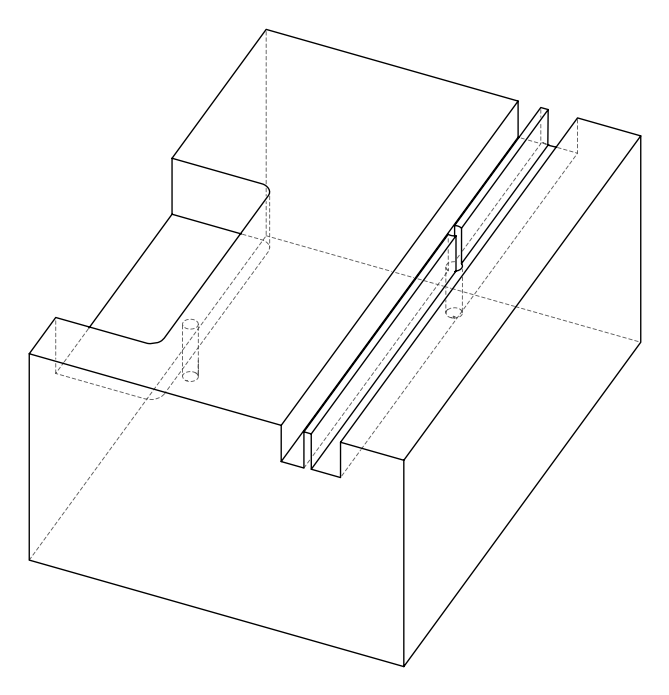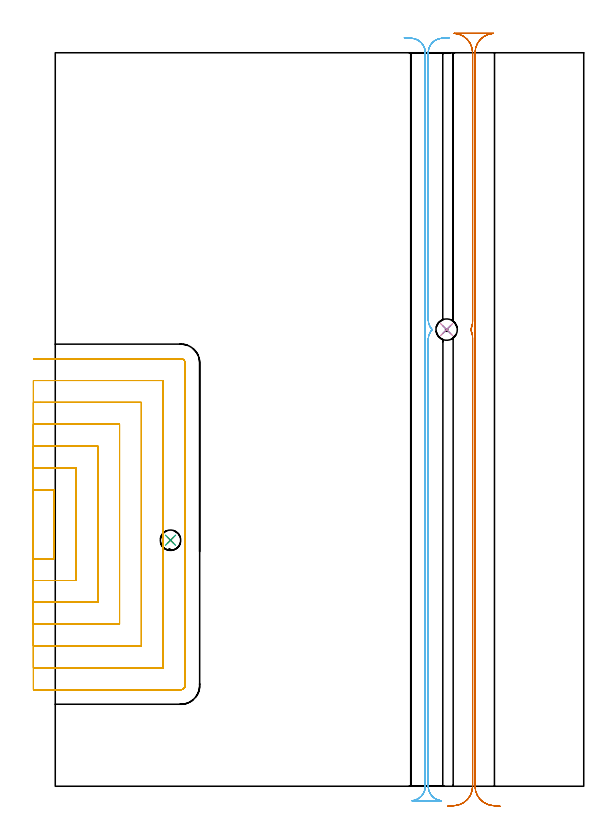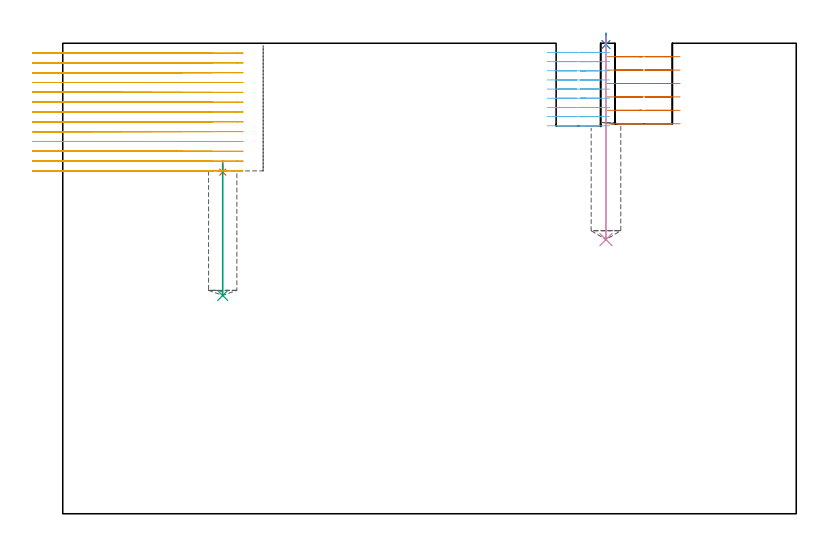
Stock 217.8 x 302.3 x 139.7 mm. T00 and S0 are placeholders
(PLAN: 7 operations, 4 tool changes, 75.4 min)
(1 SPOT_DRILL | STEP1POCKET | NXT0321_9005460120000 | 0.04 min | 4164 mm3)
(2 SPOT_DRILL_1 | STEP1POCKET_1 | NXT0321_9005460120000 | 0.03 min | 0 mm3)
(3 DRILL_BLIND_HOLE_INTO_CENTER | STEP1POCKET | NXT0301_055 | 0.17 min | 2020 mm3)
(4 DRILL_BLIND_HOLE_INTO_CENTER_1 | STEP1POCKET_1 | UGT0301_204 | 0.24 min | 3425 mm3)
(5 MILL_SLOT | SLOT_PARTIAL_RECTANGULAR | NXT0201_011 | Follow Part, ap 3, ae 75% | 54.79 min | 329537 mm3)
(6 MILL_RECTANGULAR_SLOT | SLOT_RECTANGULAR | NXT0201_011 | Follow Part, ap 3, ae 75% | 11.99 min | 97367 mm3)
(7 MILL_RECTANGULAR_SLOT_1 | SLOT_RECTANGULAR_1 | UGT0201_008 | Follow Part, ap 4, ae 75% | 8.19 min | 122633 mm3)
(TOOL NXT0321_9005460120000 | NC Spot Drill, 142deg, 12mm, Carbide, Uncoated | D12 PA142 FL30 Z2)
(TOOL NXT0301_055 | Carbide Drill 8.4mm [860.1-0840-042A1-MM 2214] | D8.4 PA140 FL61 Z2)
(TOOL UGT0301_204 | Twist Drill 8.8 mm | D8.8 PA118 FL80 Z2)
(TOOL NXT0201_011 | ENDMILL 12mm [2P460-1200-NA 1630] | D12 FL38 Z6)
(TOOL UGT0201_008 | End Mill 16 mm | D16 FL32 Z4)
(OP 1 SPOT_DRILL)
G17 G21 G94 G90
T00 M6
G54
G17 G0 G90 X47.5 Y101.4 S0 M3
G43 Z149.7 H0
G94 G81 G98 Z101.438 F250. R104.8
G80
M5
M2
(OP 2 SPOT_DRILL_1)
G17 G21 G94 G90
T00 M6
G54
G17 G0 G90 X161.3 Y188.2 S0 M3
G43 Z149.7 H0
G94 G81 G98 Z139.321 F250. R142.7
G80
M5
M2
(OP 3 DRILL_BLIND_HOLE_INTO_CENTER)
G17 G21 G94 G90
T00 M6
G54
G17 G0 G90 X47.5 Y101.4 S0 M3
G43 Z149.7 H1
G94 G81 G98 Z64.8 F250. R103.8
G80
M5
M2
(OP 4 DRILL_BLIND_HOLE_INTO_CENTER_1)
G17 G21 G94 G90
T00 M6
G54
G17 G0 G90 X161.3 Y188.2 S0 M3
G43 Z149.7 H0
G94 G81 G98 Z81.4 F250. R141.7
G80
M5
M2
(OP 5 MILL_SLOT)
G17 G21 G94 G90
T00 M6
G54
G17 G0 G90 X-9. Y93.8 S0 M3
G43 Z149.7 H1
Z136.785
G94 G1 X-6. F250.
X-0.5 F500.
Y122.2
X-6.
X-9. F250.
Y84.8
X-6.
X8.5 F500.
Y131.2
X-6.
X-9. F250.
Y75.8
X-6.
X17.5 F500.
Y140.2
X-6.
X-9. F250.
Y66.8
X-6.
X26.5 F500.
Y149.2
X-6.
X-9. F250.
Y57.8
X-6.
X35.5 F500.
Y158.2
X-6.
X-9. F250.
Y48.8
X-6.
X44.5 F500.
Y167.2
X-6.
X-9. F250.
Y39.8
X-6.
X51.8 F500.
G3 X53.5 Y41.5 R1.7
G1 Y174.5
G3 X51.8 Y176.2 R1.7
G1 X-6.
X-9. F250.
G0 Y93.8 Z133.869
G1 X-6.
X-0.5 F500.
Y122.2
X-6.
X-9. F250.
Y84.8
X-6.
X8.5 F500.
Y131.2
X-6.
X-9. F250.
Y75.8
X-6.
X17.5 F500.
Y140.2
X-6.
X-9. F250.
Y66.8
X-6.
X26.5 F500.
Y149.2
X-6.
X-9. F250.
Y57.8
X-6.
X35.5 F500.
Y158.2
X-6.
X-9. F250.
Y48.8
X-6.
X44.5 F500.
Y167.2
X-6.
X-9. F250.
Y39.8
X-6.
X51.8 F500.
G3 X53.5 Y41.5 R1.7
G1 Y174.5
G3 X51.8 Y176.2 R1.7
G1 X-6.
X-9. F250.
G0 Y93.8 Z130.954
G1 X-6.
X-0.5 F500.
Y122.2
X-6.
X-9. F250.
Y84.8
X-6.
X8.5 F500.
Y131.2
X-6.
X-9. F250.
Y75.8
X-6.
X17.5 F500.
Y140.2
X-6.
X-9. F250.
Y66.8
X-6.
X26.5 F500.
Y149.2
X-6.
X-9. F250.
Y57.8
X-6.
X35.5 F500.
Y158.2
X-6.
X-9. F250.
Y48.8
X-6.
X44.5 F500.
Y167.2
X-6.
X-9. F250.
Y39.8
X-6.
X51.8 F500.
G3 X53.5 Y41.5 R1.7
G1 Y174.5
G3 X51.8 Y176.2 R1.7
G1 X-6.
X-9. F250.
G0 Y93.8 Z128.038
G1 X-6.
X-0.5 F500.
Y122.2
X-6.
X-9. F250.
Y84.8
X-6.
X8.5 F500.
Y131.2
X-6.
X-9. F250.
Y75.8
X-6.
X17.5 F500.
Y140.2
X-6.
X-9. F250.
Y66.8
X-6.
X26.5 F500.
Y149.2
X-6.
X-9. F250.
Y57.8
X-6.
X35.5 F500.
Y158.2
X-6.
X-9. F250.
Y48.8
X-6.
X44.5 F500.
Y167.2
X-6.
X-9. F250.
Y39.8
X-6.
X51.8 F500.
G3 X53.5 Y41.5 R1.7
G1 Y174.5
G3 X51.8 Y176.2 R1.7
G1 X-6.
X-9. F250.
G0 Y93.8 Z125.123
G1 X-6.
X-0.5 F500.
Y122.2
X-6.
X-9. F250.
Y84.8
X-6.
X8.5 F500.
Y131.2
X-6.
X-9. F250.
Y75.8
X-6.
X17.5 F500.
Y140.2
X-6.
X-9. F250.
Y66.8
X-6.
X26.5 F500.
Y149.2
X-6.
X-9. F250.
Y57.8
X-6.
X35.5 F500.
Y158.2
X-6.
X-9. F250.
Y48.8
X-6.
X44.5 F500.
Y167.2
X-6.
X-9. F250.
Y39.8
X-6.
X51.8 F500.
G3 X53.5 Y41.5 R1.7
G1 Y174.5
G3 X51.8 Y176.2 R1.7
G1 X-6.
X-9. F250.
G0 Y93.8 Z122.208
G1 X-6.
X-0.5 F500.
Y122.2
X-6.
X-9. F250.
Y84.8
X-6.
X8.5 F500.
Y131.2
X-6.
X-9. F250.
Y75.8
X-6.
X17.5 F500.
Y140.2
X-6.
X-9. F250.
Y66.8
X-6.
X26.5 F500.
Y149.2
X-6.
X-9. F250.
Y57.8
X-6.
X35.5 F500.
Y158.2
X-6.
X-9. F250.
Y48.8
X-6.
X44.5 F500.
Y167.2
X-6.
X-9. F250.
Y39.8
X-6.
X51.8 F500.
G3 X53.5 Y41.5 R1.7
G1 Y174.5
G3 X51.8 Y176.2 R1.7
G1 X-6.
X-9. F250.
G0 Y93.8 Z119.292
G1 X-6.
X-0.5 F500.
Y122.2
X-6.
X-9. F250.
Y84.8
X-6.
X8.5 F500.
Y131.2
X-6.
X-9. F250.
Y75.8
X-6.
X17.5 F500.
Y140.2
X-6.
X-9. F250.
Y66.8
X-6.
X26.5 F500.
Y149.2
X-6.
X-9. F250.
Y57.8
X-6.
X35.5 F500.
Y158.2
X-6.
X-9. F250.
Y48.8
X-6.
X44.5 F500.
Y167.2
X-6.
X-9. F250.
Y39.8
X-6.
X51.8 F500.
G3 X53.5 Y41.5 R1.7
G1 Y174.5
G3 X51.8 Y176.2 R1.7
G1 X-6.
X-9. F250.
G0 Y93.8 Z116.377
G1 X-6.
X-0.5 F500.
Y122.2
X-6.
X-9. F250.
Y84.8
X-6.
X8.5 F500.
Y131.2
X-6.
X-9. F250.
Y75.8
X-6.
X17.5 F500.
Y140.2
X-6.
X-9. F250.
Y66.8
X-6.
X26.5 F500.
Y149.2
X-6.
X-9. F250.
Y57.8
X-6.
X35.5 F500.
Y158.2
X-6.
X-9. F250.
Y48.8
X-6.
X44.5 F500.
Y167.2
X-6.
X-9. F250.
Y39.8
X-6.
X51.8 F500.
G3 X53.5 Y41.5 R1.7
G1 Y174.5
G3 X51.8 Y176.2 R1.7
G1 X-6.
X-9. F250.
G0 Y93.8 Z113.462
G1 X-6.
X-0.5 F500.
Y122.2
X-6.
X-9. F250.
Y84.8
X-6.
X8.5 F500.
Y131.2
X-6.
X-9. F250.
Y75.8
X-6.
X17.5 F500.
Y140.2
X-6.
X-9. F250.
Y66.8
X-6.
X26.5 F500.
Y149.2
X-6.
X-9. F250.
Y57.8
X-6.
X35.5 F500.
Y158.2
X-6.
X-9. F250.
Y48.8
X-6.
X44.5 F500.
Y167.2
X-6.
X-9. F250.
Y39.8
X-6.
X51.8 F500.
G3 X53.5 Y41.5 R1.7
G1 Y174.5
G3 X51.8 Y176.2 R1.7
G1 X-6.
X-9. F250.
G0 Y93.8 Z110.546
G1 X-6.
X-0.5 F500.
Y122.2
X-6.
X-9. F250.
Y84.8
X-6.
X8.5 F500.
Y131.2
X-6.
X-9. F250.
Y75.8
X-6.
X17.5 F500.
Y140.2
X-6.
X-9. F250.
Y66.8
X-6.
X26.5 F500.
Y149.2
X-6.
X-9. F250.
Y57.8
X-6.
X35.5 F500.
Y158.2
X-6.
X-9. F250.
Y48.8
X-6.
X44.5 F500.
Y167.2
X-6.
X-9. F250.
Y39.8
X-6.
X51.8 F500.
G3 X53.5 Y41.5 R1.7
G1 Y174.5
G3 X51.8 Y176.2 R1.7
G1 X-6.
X-9. F250.
G0 Y93.8 Z107.631
G1 X-6.
X-0.5 F500.
Y122.2
X-6.
X-9. F250.
Y84.8
X-6.
X8.5 F500.
Y131.2
X-6.
X-9. F250.
Y75.8
X-6.
X17.5 F500.
Y140.2
X-6.
X-9. F250.
Y66.8
X-6.
X26.5 F500.
Y149.2
X-6.
X-9. F250.
Y57.8
X-6.
X35.5 F500.
Y158.2
X-6.
X-9. F250.
Y48.8
X-6.
X44.5 F500.
Y167.2
X-6.
X-9. F250.
Y39.8
X-6.
X51.8 F500.
G3 X53.5 Y41.5 R1.7
G1 Y174.5
G3 X51.8 Y176.2 R1.7
G1 X-6.
X-9. F250.
G0 Y93.8 Z104.715
G1 X-6.
X-0.5 F500.
Y122.2
X-6.
X-9. F250.
Y84.8
X-6.
X8.5 F500.
Y131.2
X-6.
X-9. F250.
Y75.8
X-6.
X17.5 F500.
Y140.2
X-6.
X-9. F250.
Y66.8
X-6.
X26.5 F500.
Y149.2
X-6.
X-9. F250.
Y57.8
X-6.
X35.5 F500.
Y158.2
X-6.
X-9. F250.
Y48.8
X-6.
X44.5 F500.
Y167.2
X-6.
X-9. F250.
Y39.8
X-6.
X51.8 F500.
G3 X53.5 Y41.5 R1.7
G1 Y174.5
G3 X51.8 Y176.2 R1.7
G1 X-6.
X-9. F250.
G0 Y93.8 Z101.8
G1 X-6.
X-0.5 F500.
Y122.2
X-6.
X-9. F250.
Y84.8
X-6.
X8.5 F500.
Y131.2
X-6.
X-9. F250.
Y75.8
X-6.
X17.5 F500.
Y140.2
X-6.
X-9. F250.
Y66.8
X-6.
X26.5 F500.
Y149.2
X-6.
X-9. F250.
Y57.8
X-6.
X35.5 F500.
Y158.2
X-6.
X-9. F250.
Y48.8
X-6.
X44.5 F500.
Y167.2
X-6.
X-9. F250.
Y39.8
X-6.
X51.8 F500.
G3 X53.5 Y41.5 R1.7
G1 Y174.5
G3 X51.8 Y176.2 R1.7
G1 X-6.
X-9. F250.
G0 Z149.7
M5
M2
(OP 6 MILL_RECTANGULAR_SLOT)
G17 G21 G94 G90
T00 M6
G54
G17 G0 G90 X143.851 Y308.463 S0 M3
G43 Z149.7 H1
Z136.978
G94 G1 X146.846 Y308.29 F250.
G2 X152.5 Y302.3 R6. F500.
G1 Y0.
G2 X147.099 Y-5.97 R6.
G1 Y-6.
X159.101
Y-5.97
G2 X153.7 Y0. R6.
G1 Y184.101
G2 X155.318 Y188.2 R6.
X153.7 Y192.299 R6.
G1 Y302.3
G2 X159.354 Y308.29 R6.
G1 X162.349 Y308.463 F250.
G0 X143.851 Z134.255
G1 X146.846 Y308.29
G2 X152.5 Y302.3 R6. F500.
G1 Y0.
G2 X147.099 Y-5.97 R6.
G1 Y-6.
X159.101
Y-5.97
G2 X153.7 Y0. R6.
G1 Y184.101
G2 X155.318 Y188.2 R6.
X153.7 Y192.299 R6.
G1 Y302.3
G2 X159.354 Y308.29 R6.
G1 X162.349 Y308.463 F250.
G0 X143.851 Z131.533
G1 X146.846 Y308.29
G2 X152.5 Y302.3 R6. F500.
G1 Y0.
G2 X147.099 Y-5.97 R6.
G1 Y-6.
X159.101
Y-5.97
G2 X153.7 Y0. R6.
G1 Y184.101
G2 X155.318 Y188.2 R6.
X153.7 Y192.299 R6.
G1 Y302.3
G2 X159.354 Y308.29 R6.
G1 X162.349 Y308.463 F250.
G0 X143.851 Z128.811
G1 X146.846 Y308.29
G2 X152.5 Y302.3 R6. F500.
G1 Y0.
G2 X147.099 Y-5.97 R6.
G1 Y-6.
X159.101
Y-5.97
G2 X153.7 Y0. R6.
G1 Y184.101
G2 X155.318 Y188.2 R6.
X153.7 Y192.299 R6.
G1 Y302.3
G2 X159.354 Y308.29 R6.
G1 X162.349 Y308.463 F250.
G0 X143.851 Z126.089
G1 X146.846 Y308.29
G2 X152.5 Y302.3 R6. F500.
G1 Y0.
G2 X147.099 Y-5.97 R6.
G1 Y-6.
X159.101
Y-5.97
G2 X153.7 Y0. R6.
G1 Y184.101
G2 X155.318 Y188.2 R6.
X153.7 Y192.299 R6.
G1 Y302.3
G2 X159.354 Y308.29 R6.
G1 X162.349 Y308.463 F250.
G0 X143.851 Z123.367
G1 X146.846 Y308.29
G2 X152.5 Y302.3 R6. F500.
G1 Y0.
G2 X147.099 Y-5.97 R6.
G1 Y-6.
X159.101
Y-5.97
G2 X153.7 Y0. R6.
G1 Y184.101
G2 X155.318 Y188.2 R6.
X153.7 Y192.299 R6.
G1 Y302.3
G2 X159.354 Y308.29 R6.
G1 X162.349 Y308.463 F250.
G0 X143.851 Z120.644
G1 X146.846 Y308.29
G2 X152.5 Y302.3 R6. F500.
G1 Y0.
G2 X147.099 Y-5.97 R6.
G1 Y-6.
X159.101
Y-5.97
G2 X153.7 Y0. R6.
G1 Y184.101
G2 X155.318 Y188.2 R6.
X153.7 Y192.299 R6.
G1 Y302.3
G2 X159.354 Y308.29 R6.
G1 X162.349 Y308.463 F250.
G0 X143.851 Z117.922
G1 X146.846 Y308.29
G2 X152.5 Y302.3 R6. F500.
G1 Y0.
G2 X147.099 Y-5.97 R6.
G1 Y-6.
X159.101
Y-5.97
G2 X153.7 Y0. R6.
G1 Y184.101
G2 X155.318 Y188.2 R6.
X153.7 Y192.299 R6.
G1 Y302.3
G2 X159.354 Y308.29 R6.
G1 X162.349 Y308.463 F250.
G0 X143.851 Z115.2
G1 X146.846 Y308.29
G2 X152.5 Y302.3 R6. F500.
G1 Y0.
G2 X147.099 Y-5.97 R6.
G1 Y-6.
X159.101
Y-5.97
G2 X153.7 Y0. R6.
G1 Y184.101
G2 X155.318 Y188.2 R6.
X153.7 Y192.299 R6.
G1 Y302.3
G2 X159.354 Y308.29 R6.
G1 X162.349 Y308.463 F250.
G0 Z149.7
M5
M2
(OP 7 MILL_RECTANGULAR_SLOT_1)
G17 G21 G94 G90
T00 M6
G54
G17 G0 G90 X183.297 Y-8.23 S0 M3
G43 Z149.7 H0
Z135.717
G94 G1 X180.308 Y-7.97 F250.
G2 X173. Y0. R8. F500.
G1 Y302.3
G2 X180.6 Y310.29 R8.
G1 Y310.3
X164.4
Y310.29
G2 X172. Y302.3 R8.
G1 Y191.674
G2 X171.206 Y188.2 R8.
X172. Y184.726 R8.
G1 Y0.
G2 X164.692 Y-7.97 R8.
G1 X161.703 Y-8.23 F250.
G0 X183.297 Z131.733
G1 X180.308 Y-7.97
G2 X173. Y0. R8. F500.
G1 Y302.3
G2 X180.6 Y310.29 R8.
G1 Y310.3
X164.4
Y310.29
G2 X172. Y302.3 R8.
G1 Y191.674
G2 X171.206 Y188.2 R8.
X172. Y184.726 R8.
G1 Y0.
G2 X164.692 Y-7.97 R8.
G1 X161.703 Y-8.23 F250.
G0 X183.297 Z127.75
G1 X180.308 Y-7.97
G2 X173. Y0. R8. F500.
G1 Y302.3
G2 X180.6 Y310.29 R8.
G1 Y310.3
X164.4
Y310.29
G2 X172. Y302.3 R8.
G1 Y191.674
G2 X171.206 Y188.2 R8.
X172. Y184.726 R8.
G1 Y0.
G2 X164.692 Y-7.97 R8.
G1 X161.703 Y-8.23 F250.
G0 X183.297 Z123.767
G1 X180.308 Y-7.97
G2 X173. Y0. R8. F500.
G1 Y302.3
G2 X180.6 Y310.29 R8.
G1 Y310.3
X164.4
Y310.29
G2 X172. Y302.3 R8.
G1 Y191.674
G2 X171.206 Y188.2 R8.
X172. Y184.726 R8.
G1 Y0.
G2 X164.692 Y-7.97 R8.
G1 X161.703 Y-8.23 F250.
G0 X183.297 Z119.783
G1 X180.308 Y-7.97
G2 X173. Y0. R8. F500.
G1 Y302.3
G2 X180.6 Y310.29 R8.
G1 Y310.3
X164.4
Y310.29
G2 X172. Y302.3 R8.
G1 Y191.674
G2 X171.206 Y188.2 R8.
X172. Y184.726 R8.
G1 Y0.
G2 X164.692 Y-7.97 R8.
G1 X161.703 Y-8.23 F250.
G0 X183.297 Z115.8
G1 X180.308 Y-7.97
G2 X173. Y0. R8. F500.
G1 Y302.3
G2 X180.6 Y310.29 R8.
G1 Y310.3
X164.4
Y310.29
G2 X172. Y302.3 R8.
G1 Y191.674
G2 X171.206 Y188.2 R8.
X172. Y184.726 R8.
G1 Y0.
G2 X164.692 Y-7.97 R8.
G1 X161.703 Y-8.23 F250.
G0 Z149.7
M5
M2
